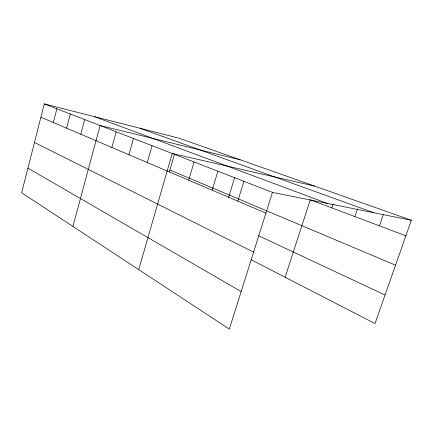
<?xml version="1.0" encoding="UTF-8"?>
<svg xmlns="http://www.w3.org/2000/svg" width="433" height="433" viewBox="0 0 433 433"><rect width="100%" height="100%" fill="white"/><g stroke="black" fill="none" stroke-linecap="round" stroke-linejoin="round"><path stroke-width="0.65" d="M411.35 220.262L179.083 138.197L44.285 103.893L21.65 192.782L229.306 329.107L272.46 192.382L411.35 220.262L375.01 323.57L251.091 259.708M53.329 122.517L56.875 108.775M66.601 128.173L70.314 113.982M80.798 134.225L84.684 119.557M72.923 226.443L100.099 125.538L240.099 159.755M111.866 147.464L116.163 131.767M128.915 154.722L133.434 138.468M147.29 162.554L152.064 145.688M138.712 269.635L172.215 153.504L314.742 186.125M169.33 171.933L174.45 154.224M188.712 180.204L194.076 161.985M212.175 190.201L217.886 171.214M228.537 197.621L234.805 177.092M237.804 201.118L243.903 181.308M285.098 277.234L310.293 199.797L405.883 235.806M331.824 207.91L333.096 204.062M354.822 216.57L357.387 208.982M379.449 225.847L383.335 214.573M139.962 128.238L373.717 212.706M94.481 116.666L327.316 203.391M44.285 103.893L272.46 192.382M169.888 170.007L395.546 265.191M40.891 117.219L265.922 213.101M258.647 235.752L385.051 295.03M34.467 142.462L253.603 252.125M27.923 168.15L241.154 291.561"/></g></svg>
